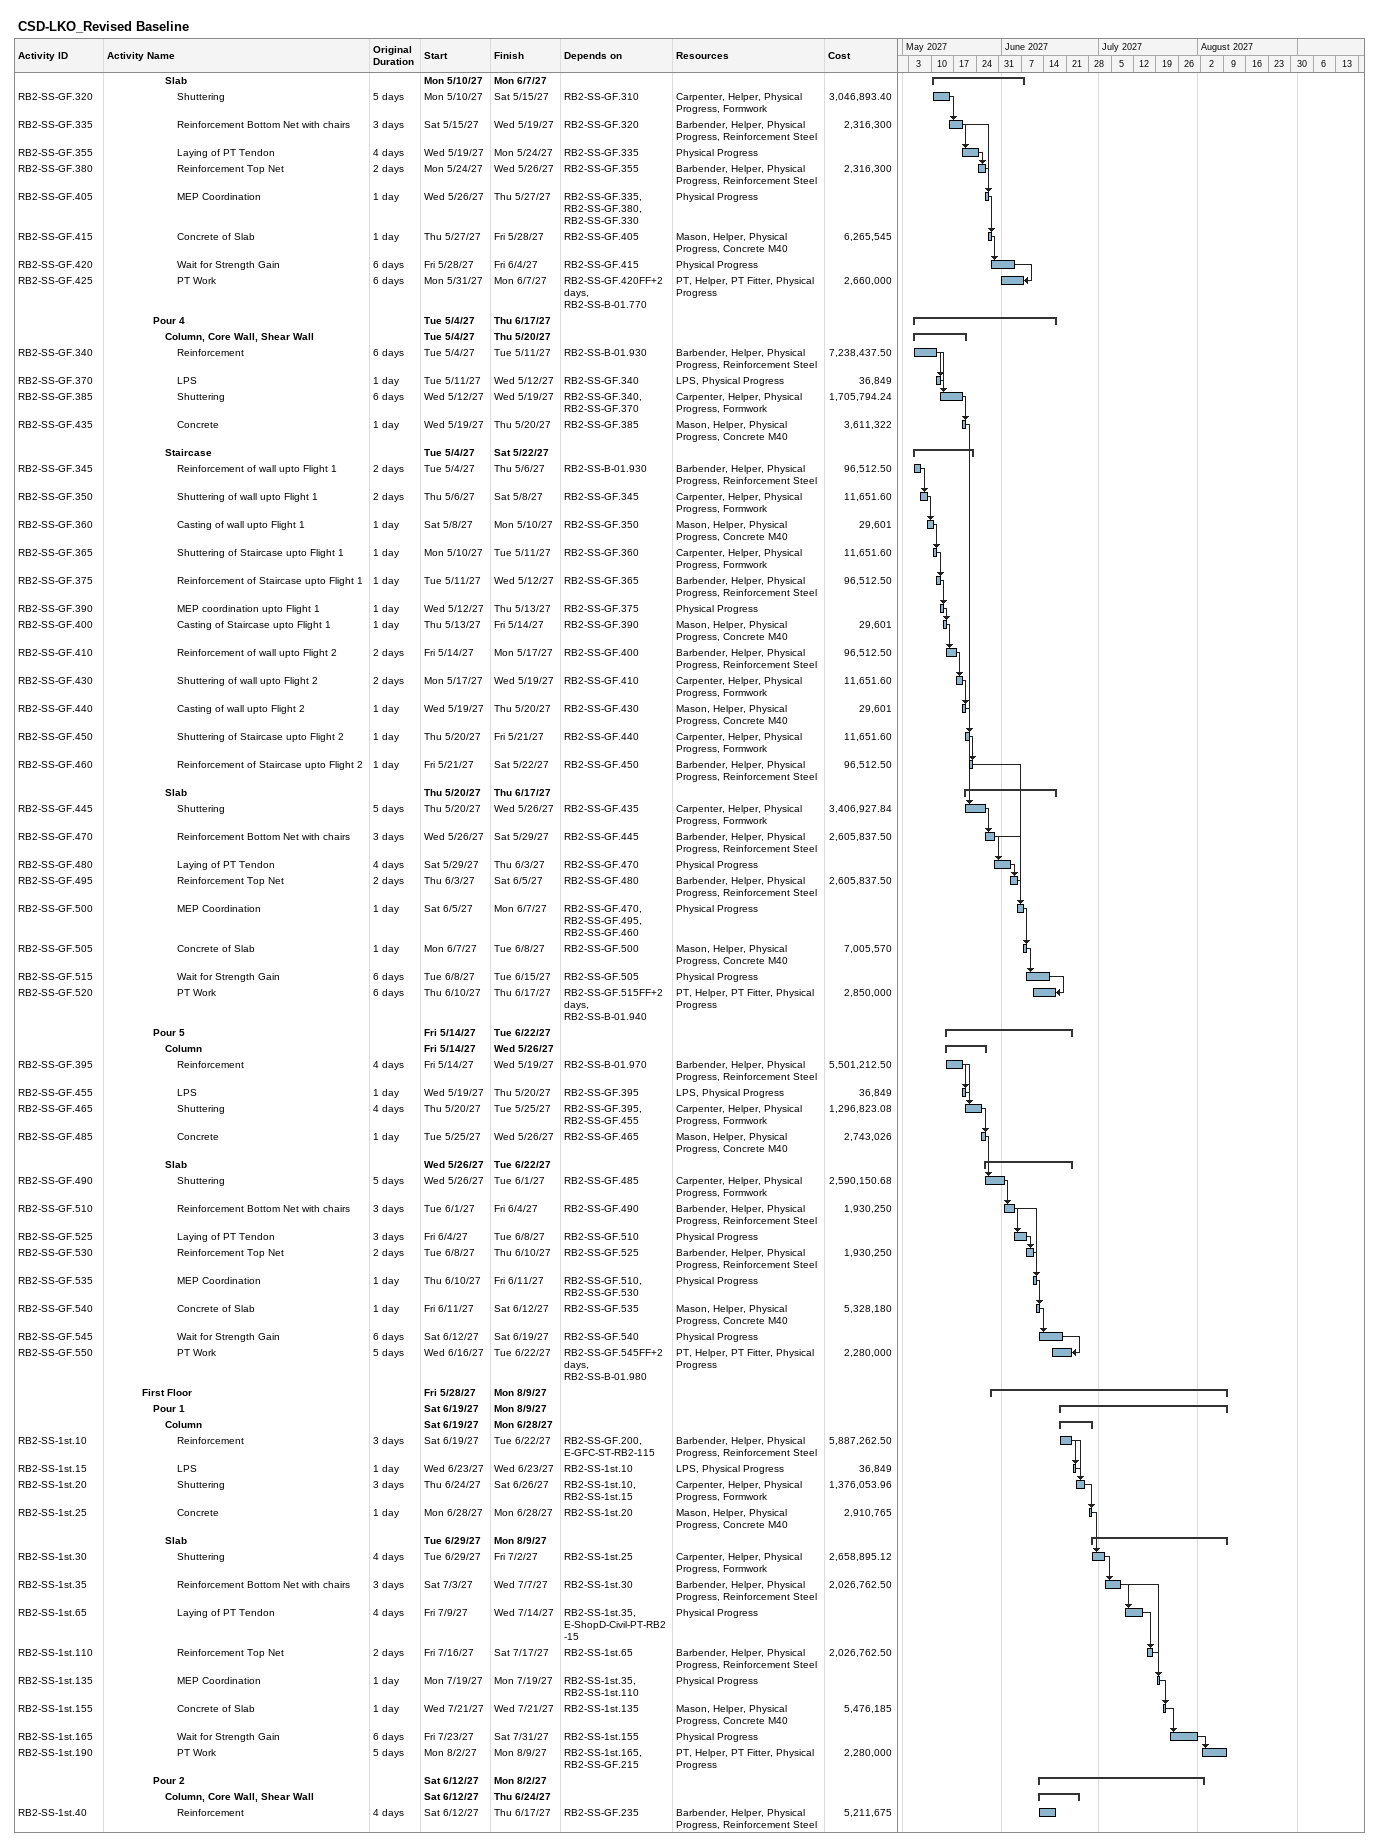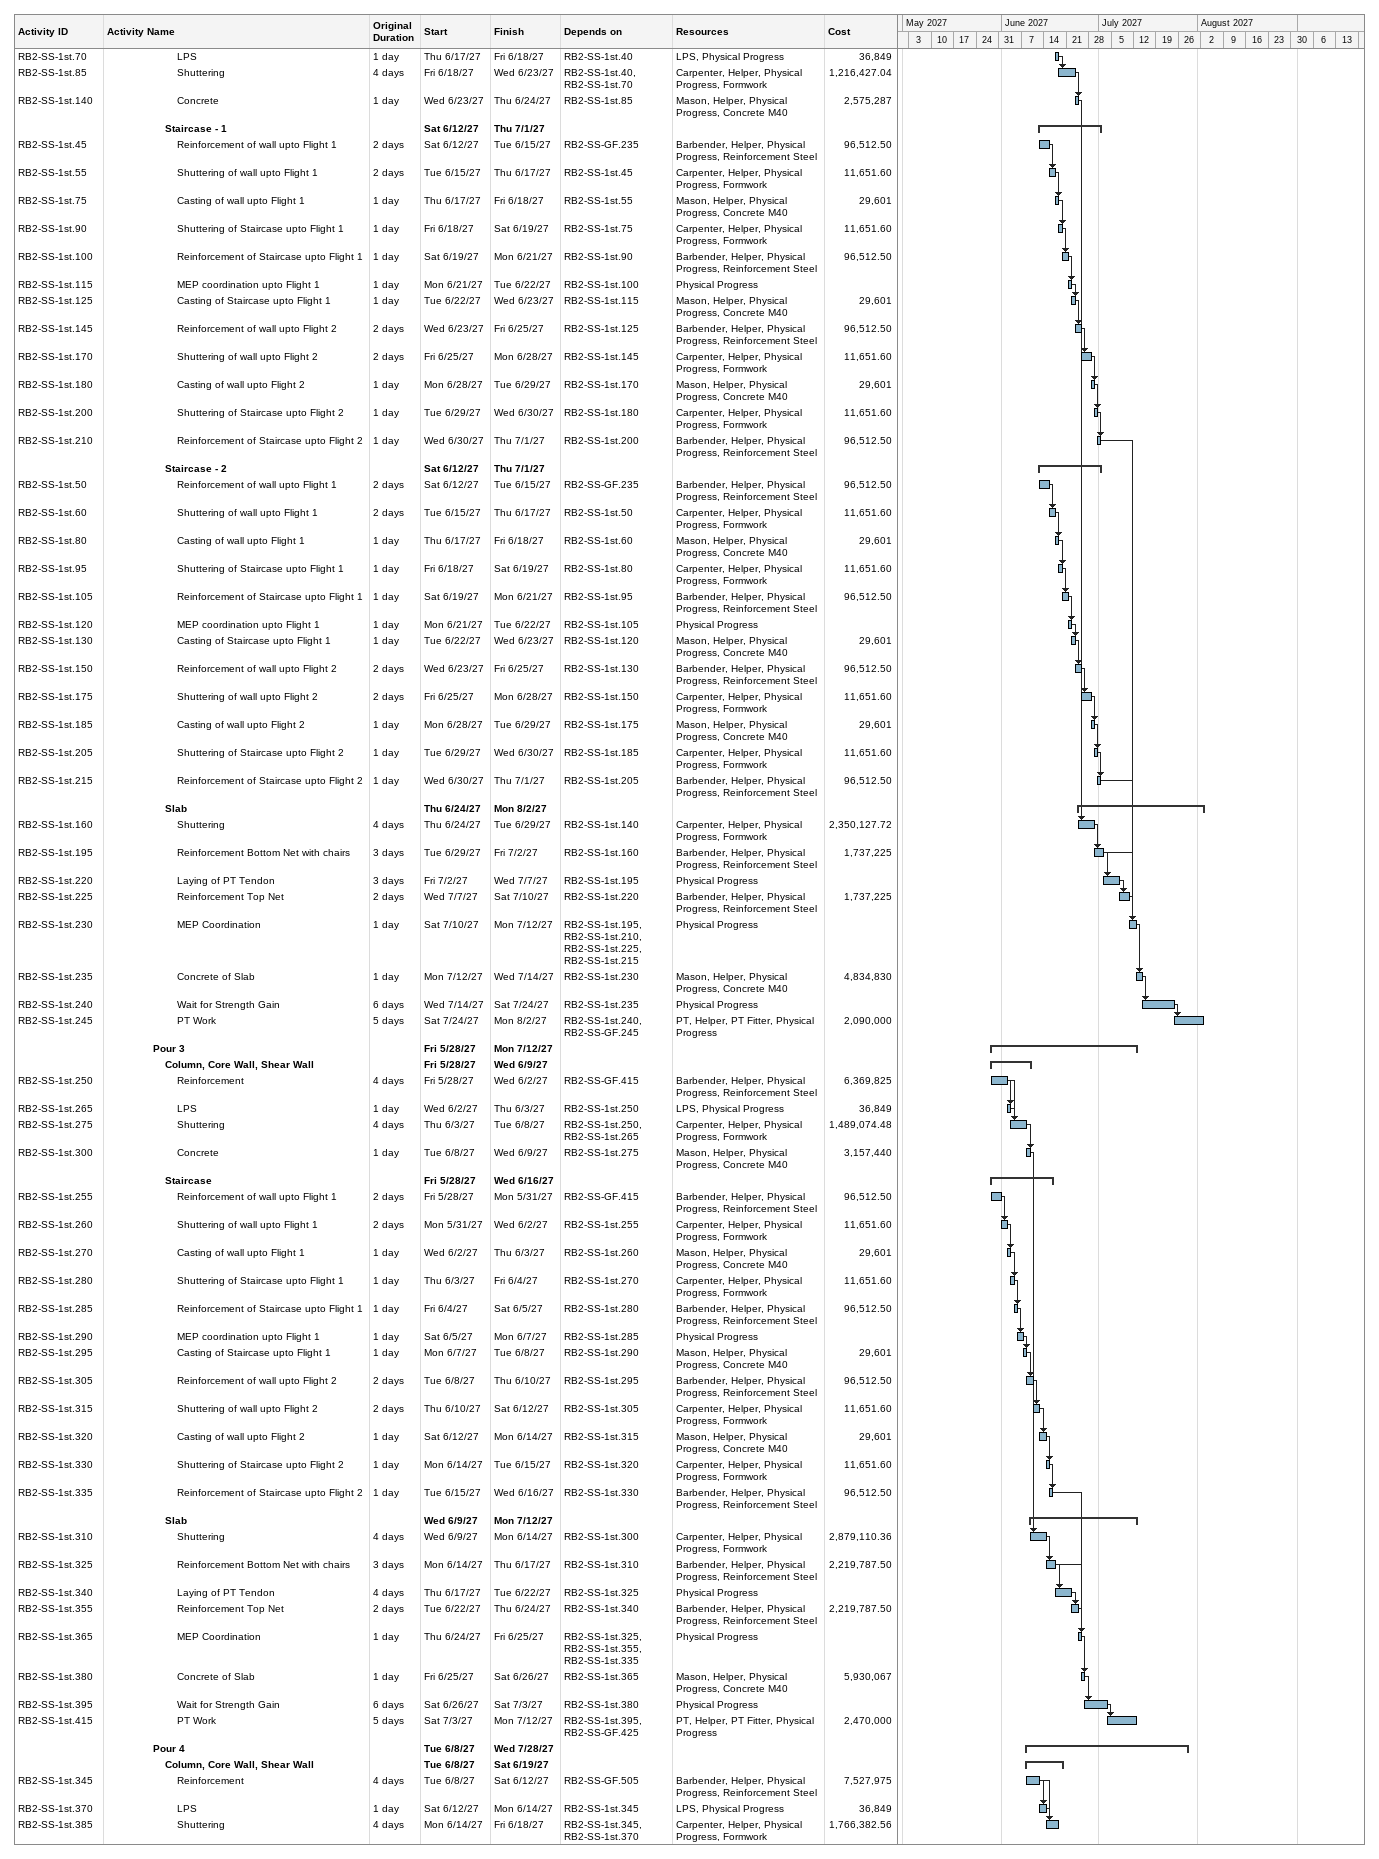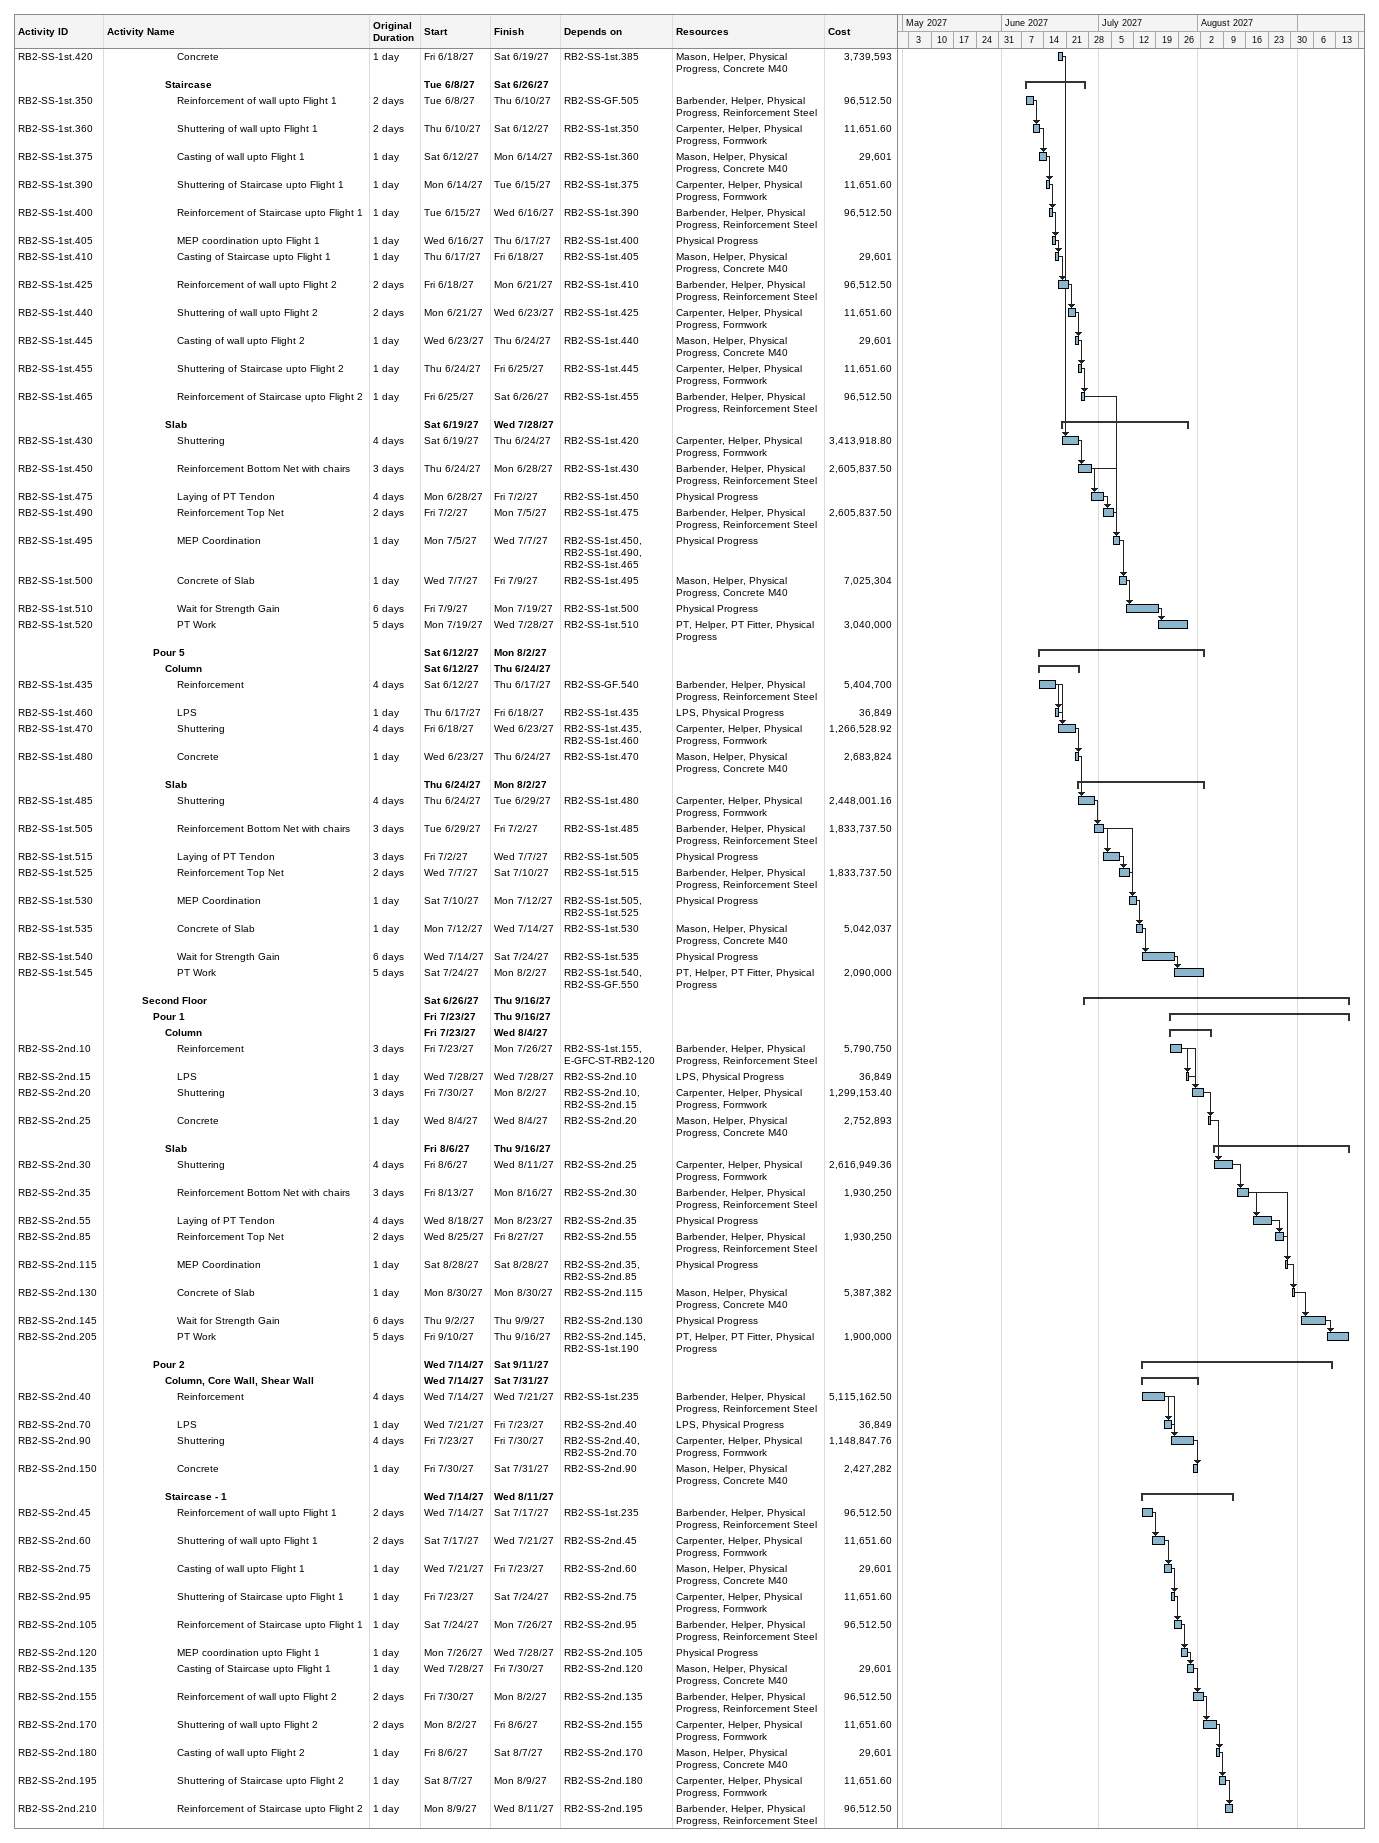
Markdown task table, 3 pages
CSD-LKO_Revised Baseline

| ID | Level | Task | Original duration | Start | Finish | Predecessors | Resources | Cost |
|---|---|---|---|---|---|---|---|---|
|  | 6 | **Slab** |  | 2027-05-10 | 2027-06-07 |  |  |  |
| RB2-SS-GF.320 | 7 | Shuttering | 5d | 2027-05-10 | 2027-05-15 | RB2-SS-GF.310 | Carpenter, Helper, Physical Progress, Formwork | 3046893.40 |
| RB2-SS-GF.335 | 7 | Reinforcement Bottom Net with chairs | 3d | 2027-05-15 | 2027-05-19 | RB2-SS-GF.320 | Barbender, Helper, Physical Progress, Reinforcement Steel | 2316300 |
| RB2-SS-GF.355 | 7 | Laying of PT Tendon | 4d | 2027-05-19 | 2027-05-24 | RB2-SS-GF.335 | Physical Progress |  |
| RB2-SS-GF.380 | 7 | Reinforcement Top Net | 2d | 2027-05-24 | 2027-05-26 | RB2-SS-GF.355 | Barbender, Helper, Physical Progress, Reinforcement Steel | 2316300 |
| RB2-SS-GF.405 | 7 | MEP Coordination | 1d | 2027-05-26 | 2027-05-27 | RB2-SS-GF.335, RB2-SS-GF.380, RB2-SS-GF.330 | Physical Progress |  |
| RB2-SS-GF.415 | 7 | Concrete of Slab | 1d | 2027-05-27 | 2027-05-28 | RB2-SS-GF.405 | Mason, Helper, Physical Progress, Concrete M40 | 6265545 |
| RB2-SS-GF.420 | 7 | Wait for Strength Gain | 6d | 2027-05-28 | 2027-06-04 | RB2-SS-GF.415 | Physical Progress |  |
| RB2-SS-GF.425 | 7 | PT Work | 6d | 2027-05-31 | 2027-06-07 | RB2-SS-GF.420FF+2d, RB2-SS-B-01.770 | PT, Helper, PT Fitter, Physical Progress | 2660000 |
|  | 5 | **Pour 4** |  | 2027-05-04 | 2027-06-17 |  |  |  |
|  | 6 | **Column, Core Wall, Shear Wall** |  | 2027-05-04 | 2027-05-20 |  |  |  |
| RB2-SS-GF.340 | 7 | Reinforcement | 6d | 2027-05-04 | 2027-05-11 | RB2-SS-B-01.930 | Barbender, Helper, Physical Progress, Reinforcement Steel | 7238437.50 |
| RB2-SS-GF.370 | 7 | LPS | 1d | 2027-05-11 | 2027-05-12 | RB2-SS-GF.340 | LPS, Physical Progress | 36849 |
| RB2-SS-GF.385 | 7 | Shuttering | 6d | 2027-05-12 | 2027-05-19 | RB2-SS-GF.340, RB2-SS-GF.370 | Carpenter, Helper, Physical Progress, Formwork | 1705794.24 |
| RB2-SS-GF.435 | 7 | Concrete | 1d | 2027-05-19 | 2027-05-20 | RB2-SS-GF.385 | Mason, Helper, Physical Progress, Concrete M40 | 3611322 |
|  | 6 | **Staircase** |  | 2027-05-04 | 2027-05-22 |  |  |  |
| RB2-SS-GF.345 | 7 | Reinforcement of wall upto Flight 1 | 2d | 2027-05-04 | 2027-05-06 | RB2-SS-B-01.930 | Barbender, Helper, Physical Progress, Reinforcement Steel | 96512.50 |
| RB2-SS-GF.350 | 7 | Shuttering of wall upto Flight 1 | 2d | 2027-05-06 | 2027-05-08 | RB2-SS-GF.345 | Carpenter, Helper, Physical Progress, Formwork | 11651.60 |
| RB2-SS-GF.360 | 7 | Casting of wall upto Flight 1 | 1d | 2027-05-08 | 2027-05-10 | RB2-SS-GF.350 | Mason, Helper, Physical Progress, Concrete M40 | 29601 |
| RB2-SS-GF.365 | 7 | Shuttering of Staircase upto Flight 1 | 1d | 2027-05-10 | 2027-05-11 | RB2-SS-GF.360 | Carpenter, Helper, Physical Progress, Formwork | 11651.60 |
| RB2-SS-GF.375 | 7 | Reinforcement of Staircase upto Flight 1 | 1d | 2027-05-11 | 2027-05-12 | RB2-SS-GF.365 | Barbender, Helper, Physical Progress, Reinforcement Steel | 96512.50 |
| RB2-SS-GF.390 | 7 | MEP coordination upto Flight 1 | 1d | 2027-05-12 | 2027-05-13 | RB2-SS-GF.375 | Physical Progress |  |
| RB2-SS-GF.400 | 7 | Casting of Staircase upto Flight 1 | 1d | 2027-05-13 | 2027-05-14 | RB2-SS-GF.390 | Mason, Helper, Physical Progress, Concrete M40 | 29601 |
| RB2-SS-GF.410 | 7 | Reinforcement of wall upto Flight 2 | 2d | 2027-05-14 | 2027-05-17 | RB2-SS-GF.400 | Barbender, Helper, Physical Progress, Reinforcement Steel | 96512.50 |
| RB2-SS-GF.430 | 7 | Shuttering of wall upto Flight 2 | 2d | 2027-05-17 | 2027-05-19 | RB2-SS-GF.410 | Carpenter, Helper, Physical Progress, Formwork | 11651.60 |
| RB2-SS-GF.440 | 7 | Casting of wall upto Flight 2 | 1d | 2027-05-19 | 2027-05-20 | RB2-SS-GF.430 | Mason, Helper, Physical Progress, Concrete M40 | 29601 |
| RB2-SS-GF.450 | 7 | Shuttering of Staircase upto Flight 2 | 1d | 2027-05-20 | 2027-05-21 | RB2-SS-GF.440 | Carpenter, Helper, Physical Progress, Formwork | 11651.60 |
| RB2-SS-GF.460 | 7 | Reinforcement of Staircase upto Flight 2 | 1d | 2027-05-21 | 2027-05-22 | RB2-SS-GF.450 | Barbender, Helper, Physical Progress, Reinforcement Steel | 96512.50 |
|  | 6 | **Slab** |  | 2027-05-20 | 2027-06-17 |  |  |  |
| RB2-SS-GF.445 | 7 | Shuttering | 5d | 2027-05-20 | 2027-05-26 | RB2-SS-GF.435 | Carpenter, Helper, Physical Progress, Formwork | 3406927.84 |
| RB2-SS-GF.470 | 7 | Reinforcement Bottom Net with chairs | 3d | 2027-05-26 | 2027-05-29 | RB2-SS-GF.445 | Barbender, Helper, Physical Progress, Reinforcement Steel | 2605837.50 |
| RB2-SS-GF.480 | 7 | Laying of PT Tendon | 4d | 2027-05-29 | 2027-06-03 | RB2-SS-GF.470 | Physical Progress |  |
| RB2-SS-GF.495 | 7 | Reinforcement Top Net | 2d | 2027-06-03 | 2027-06-05 | RB2-SS-GF.480 | Barbender, Helper, Physical Progress, Reinforcement Steel | 2605837.50 |
| RB2-SS-GF.500 | 7 | MEP Coordination | 1d | 2027-06-05 | 2027-06-07 | RB2-SS-GF.470, RB2-SS-GF.495, RB2-SS-GF.460 | Physical Progress |  |
| RB2-SS-GF.505 | 7 | Concrete of Slab | 1d | 2027-06-07 | 2027-06-08 | RB2-SS-GF.500 | Mason, Helper, Physical Progress, Concrete M40 | 7005570 |
| RB2-SS-GF.515 | 7 | Wait for Strength Gain | 6d | 2027-06-08 | 2027-06-15 | RB2-SS-GF.505 | Physical Progress |  |
| RB2-SS-GF.520 | 7 | PT Work | 6d | 2027-06-10 | 2027-06-17 | RB2-SS-GF.515FF+2d, RB2-SS-B-01.940 | PT, Helper, PT Fitter, Physical Progress | 2850000 |
|  | 5 | **Pour 5** |  | 2027-05-14 | 2027-06-22 |  |  |  |
|  | 6 | **Column** |  | 2027-05-14 | 2027-05-26 |  |  |  |
| RB2-SS-GF.395 | 7 | Reinforcement | 4d | 2027-05-14 | 2027-05-19 | RB2-SS-B-01.970 | Barbender, Helper, Physical Progress, Reinforcement Steel | 5501212.50 |
| RB2-SS-GF.455 | 7 | LPS | 1d | 2027-05-19 | 2027-05-20 | RB2-SS-GF.395 | LPS, Physical Progress | 36849 |
| RB2-SS-GF.465 | 7 | Shuttering | 4d | 2027-05-20 | 2027-05-25 | RB2-SS-GF.395, RB2-SS-GF.455 | Carpenter, Helper, Physical Progress, Formwork | 1296823.08 |
| RB2-SS-GF.485 | 7 | Concrete | 1d | 2027-05-25 | 2027-05-26 | RB2-SS-GF.465 | Mason, Helper, Physical Progress, Concrete M40 | 2743026 |
|  | 6 | **Slab** |  | 2027-05-26 | 2027-06-22 |  |  |  |
| RB2-SS-GF.490 | 7 | Shuttering | 5d | 2027-05-26 | 2027-06-01 | RB2-SS-GF.485 | Carpenter, Helper, Physical Progress, Formwork | 2590150.68 |
| RB2-SS-GF.510 | 7 | Reinforcement Bottom Net with chairs | 3d | 2027-06-01 | 2027-06-04 | RB2-SS-GF.490 | Barbender, Helper, Physical Progress, Reinforcement Steel | 1930250 |
| RB2-SS-GF.525 | 7 | Laying of PT Tendon | 3d | 2027-06-04 | 2027-06-08 | RB2-SS-GF.510 | Physical Progress |  |
| RB2-SS-GF.530 | 7 | Reinforcement Top Net | 2d | 2027-06-08 | 2027-06-10 | RB2-SS-GF.525 | Barbender, Helper, Physical Progress, Reinforcement Steel | 1930250 |
| RB2-SS-GF.535 | 7 | MEP Coordination | 1d | 2027-06-10 | 2027-06-11 | RB2-SS-GF.510, RB2-SS-GF.530 | Physical Progress |  |
| RB2-SS-GF.540 | 7 | Concrete of Slab | 1d | 2027-06-11 | 2027-06-12 | RB2-SS-GF.535 | Mason, Helper, Physical Progress, Concrete M40 | 5328180 |
| RB2-SS-GF.545 | 7 | Wait for Strength Gain | 6d | 2027-06-12 | 2027-06-19 | RB2-SS-GF.540 | Physical Progress |  |
| RB2-SS-GF.550 | 7 | PT Work | 5d | 2027-06-16 | 2027-06-22 | RB2-SS-GF.545FF+2d, RB2-SS-B-01.980 | PT, Helper, PT Fitter, Physical Progress | 2280000 |
|  | 4 | **First Floor** |  | 2027-05-28 | 2027-08-09 |  |  |  |
|  | 5 | **Pour 1** |  | 2027-06-19 | 2027-08-09 |  |  |  |
|  | 6 | **Column** |  | 2027-06-19 | 2027-06-28 |  |  |  |
| RB2-SS-1st.10 | 7 | Reinforcement | 3d | 2027-06-19 | 2027-06-22 | RB2-SS-GF.200, E-GFC-ST-RB2-115 | Barbender, Helper, Physical Progress, Reinforcement Steel | 5887262.50 |
| RB2-SS-1st.15 | 7 | LPS | 1d | 2027-06-23 | 2027-06-23 | RB2-SS-1st.10 | LPS, Physical Progress | 36849 |
| RB2-SS-1st.20 | 7 | Shuttering | 3d | 2027-06-24 | 2027-06-26 | RB2-SS-1st.10, RB2-SS-1st.15 | Carpenter, Helper, Physical Progress, Formwork | 1376053.96 |
| RB2-SS-1st.25 | 7 | Concrete | 1d | 2027-06-28 | 2027-06-28 | RB2-SS-1st.20 | Mason, Helper, Physical Progress, Concrete M40 | 2910765 |
|  | 6 | **Slab** |  | 2027-06-29 | 2027-08-09 |  |  |  |
| RB2-SS-1st.30 | 7 | Shuttering | 4d | 2027-06-29 | 2027-07-02 | RB2-SS-1st.25 | Carpenter, Helper, Physical Progress, Formwork | 2658895.12 |
| RB2-SS-1st.35 | 7 | Reinforcement Bottom Net with chairs | 3d | 2027-07-03 | 2027-07-07 | RB2-SS-1st.30 | Barbender, Helper, Physical Progress, Reinforcement Steel | 2026762.50 |
| RB2-SS-1st.65 | 7 | Laying of PT Tendon | 4d | 2027-07-09 | 2027-07-14 | RB2-SS-1st.35, E-ShopD-Civil-PT-RB2-15 | Physical Progress |  |
| RB2-SS-1st.110 | 7 | Reinforcement Top Net | 2d | 2027-07-16 | 2027-07-17 | RB2-SS-1st.65 | Barbender, Helper, Physical Progress, Reinforcement Steel | 2026762.50 |
| RB2-SS-1st.135 | 7 | MEP Coordination | 1d | 2027-07-19 | 2027-07-19 | RB2-SS-1st.35, RB2-SS-1st.110 | Physical Progress |  |
| RB2-SS-1st.155 | 7 | Concrete of Slab | 1d | 2027-07-21 | 2027-07-21 | RB2-SS-1st.135 | Mason, Helper, Physical Progress, Concrete M40 | 5476185 |
| RB2-SS-1st.165 | 7 | Wait for Strength Gain | 6d | 2027-07-23 | 2027-07-31 | RB2-SS-1st.155 | Physical Progress |  |
| RB2-SS-1st.190 | 7 | PT Work | 5d | 2027-08-02 | 2027-08-09 | RB2-SS-1st.165, RB2-SS-GF.215 | PT, Helper, PT Fitter, Physical Progress | 2280000 |
|  | 5 | **Pour 2** |  | 2027-06-12 | 2027-08-02 |  |  |  |
|  | 6 | **Column, Core Wall, Shear Wall** |  | 2027-06-12 | 2027-06-24 |  |  |  |
| RB2-SS-1st.40 | 7 | Reinforcement | 4d | 2027-06-12 | 2027-06-17 | RB2-SS-GF.235 | Barbender, Helper, Physical Progress, Reinforcement Steel | 5211675 |
| RB2-SS-1st.70 | 7 | LPS | 1d | 2027-06-17 | 2027-06-18 | RB2-SS-1st.40 | LPS, Physical Progress | 36849 |
| RB2-SS-1st.85 | 7 | Shuttering | 4d | 2027-06-18 | 2027-06-23 | RB2-SS-1st.40, RB2-SS-1st.70 | Carpenter, Helper, Physical Progress, Formwork | 1216427.04 |
| RB2-SS-1st.140 | 7 | Concrete | 1d | 2027-06-23 | 2027-06-24 | RB2-SS-1st.85 | Mason, Helper, Physical Progress, Concrete M40 | 2575287 |
|  | 6 | **Staircase - 1** |  | 2027-06-12 | 2027-07-01 |  |  |  |
| RB2-SS-1st.45 | 7 | Reinforcement of wall upto Flight 1 | 2d | 2027-06-12 | 2027-06-15 | RB2-SS-GF.235 | Barbender, Helper, Physical Progress, Reinforcement Steel | 96512.50 |
| RB2-SS-1st.55 | 7 | Shuttering of wall upto Flight 1 | 2d | 2027-06-15 | 2027-06-17 | RB2-SS-1st.45 | Carpenter, Helper, Physical Progress, Formwork | 11651.60 |
| RB2-SS-1st.75 | 7 | Casting of wall upto Flight 1 | 1d | 2027-06-17 | 2027-06-18 | RB2-SS-1st.55 | Mason, Helper, Physical Progress, Concrete M40 | 29601 |
| RB2-SS-1st.90 | 7 | Shuttering of Staircase upto Flight 1 | 1d | 2027-06-18 | 2027-06-19 | RB2-SS-1st.75 | Carpenter, Helper, Physical Progress, Formwork | 11651.60 |
| RB2-SS-1st.100 | 7 | Reinforcement of Staircase upto Flight 1 | 1d | 2027-06-19 | 2027-06-21 | RB2-SS-1st.90 | Barbender, Helper, Physical Progress, Reinforcement Steel | 96512.50 |
| RB2-SS-1st.115 | 7 | MEP coordination upto Flight 1 | 1d | 2027-06-21 | 2027-06-22 | RB2-SS-1st.100 | Physical Progress |  |
| RB2-SS-1st.125 | 7 | Casting of Staircase upto Flight 1 | 1d | 2027-06-22 | 2027-06-23 | RB2-SS-1st.115 | Mason, Helper, Physical Progress, Concrete M40 | 29601 |
| RB2-SS-1st.145 | 7 | Reinforcement of wall upto Flight 2 | 2d | 2027-06-23 | 2027-06-25 | RB2-SS-1st.125 | Barbender, Helper, Physical Progress, Reinforcement Steel | 96512.50 |
| RB2-SS-1st.170 | 7 | Shuttering of wall upto Flight 2 | 2d | 2027-06-25 | 2027-06-28 | RB2-SS-1st.145 | Carpenter, Helper, Physical Progress, Formwork | 11651.60 |
| RB2-SS-1st.180 | 7 | Casting of wall upto Flight 2 | 1d | 2027-06-28 | 2027-06-29 | RB2-SS-1st.170 | Mason, Helper, Physical Progress, Concrete M40 | 29601 |
| RB2-SS-1st.200 | 7 | Shuttering of Staircase upto Flight 2 | 1d | 2027-06-29 | 2027-06-30 | RB2-SS-1st.180 | Carpenter, Helper, Physical Progress, Formwork | 11651.60 |
| RB2-SS-1st.210 | 7 | Reinforcement of Staircase upto Flight 2 | 1d | 2027-06-30 | 2027-07-01 | RB2-SS-1st.200 | Barbender, Helper, Physical Progress, Reinforcement Steel | 96512.50 |
|  | 6 | **Staircase - 2** |  | 2027-06-12 | 2027-07-01 |  |  |  |
| RB2-SS-1st.50 | 7 | Reinforcement of wall upto Flight 1 | 2d | 2027-06-12 | 2027-06-15 | RB2-SS-GF.235 | Barbender, Helper, Physical Progress, Reinforcement Steel | 96512.50 |
| RB2-SS-1st.60 | 7 | Shuttering of wall upto Flight 1 | 2d | 2027-06-15 | 2027-06-17 | RB2-SS-1st.50 | Carpenter, Helper, Physical Progress, Formwork | 11651.60 |
| RB2-SS-1st.80 | 7 | Casting of wall upto Flight 1 | 1d | 2027-06-17 | 2027-06-18 | RB2-SS-1st.60 | Mason, Helper, Physical Progress, Concrete M40 | 29601 |
| RB2-SS-1st.95 | 7 | Shuttering of Staircase upto Flight 1 | 1d | 2027-06-18 | 2027-06-19 | RB2-SS-1st.80 | Carpenter, Helper, Physical Progress, Formwork | 11651.60 |
| RB2-SS-1st.105 | 7 | Reinforcement of Staircase upto Flight 1 | 1d | 2027-06-19 | 2027-06-21 | RB2-SS-1st.95 | Barbender, Helper, Physical Progress, Reinforcement Steel | 96512.50 |
| RB2-SS-1st.120 | 7 | MEP coordination upto Flight 1 | 1d | 2027-06-21 | 2027-06-22 | RB2-SS-1st.105 | Physical Progress |  |
| RB2-SS-1st.130 | 7 | Casting of Staircase upto Flight 1 | 1d | 2027-06-22 | 2027-06-23 | RB2-SS-1st.120 | Mason, Helper, Physical Progress, Concrete M40 | 29601 |
| RB2-SS-1st.150 | 7 | Reinforcement of wall upto Flight 2 | 2d | 2027-06-23 | 2027-06-25 | RB2-SS-1st.130 | Barbender, Helper, Physical Progress, Reinforcement Steel | 96512.50 |
| RB2-SS-1st.175 | 7 | Shuttering of wall upto Flight 2 | 2d | 2027-06-25 | 2027-06-28 | RB2-SS-1st.150 | Carpenter, Helper, Physical Progress, Formwork | 11651.60 |
| RB2-SS-1st.185 | 7 | Casting of wall upto Flight 2 | 1d | 2027-06-28 | 2027-06-29 | RB2-SS-1st.175 | Mason, Helper, Physical Progress, Concrete M40 | 29601 |
| RB2-SS-1st.205 | 7 | Shuttering of Staircase upto Flight 2 | 1d | 2027-06-29 | 2027-06-30 | RB2-SS-1st.185 | Carpenter, Helper, Physical Progress, Formwork | 11651.60 |
| RB2-SS-1st.215 | 7 | Reinforcement of Staircase upto Flight 2 | 1d | 2027-06-30 | 2027-07-01 | RB2-SS-1st.205 | Barbender, Helper, Physical Progress, Reinforcement Steel | 96512.50 |
|  | 6 | **Slab** |  | 2027-06-24 | 2027-08-02 |  |  |  |
| RB2-SS-1st.160 | 7 | Shuttering | 4d | 2027-06-24 | 2027-06-29 | RB2-SS-1st.140 | Carpenter, Helper, Physical Progress, Formwork | 2350127.72 |
| RB2-SS-1st.195 | 7 | Reinforcement Bottom Net with chairs | 3d | 2027-06-29 | 2027-07-02 | RB2-SS-1st.160 | Barbender, Helper, Physical Progress, Reinforcement Steel | 1737225 |
| RB2-SS-1st.220 | 7 | Laying of PT Tendon | 3d | 2027-07-02 | 2027-07-07 | RB2-SS-1st.195 | Physical Progress |  |
| RB2-SS-1st.225 | 7 | Reinforcement Top Net | 2d | 2027-07-07 | 2027-07-10 | RB2-SS-1st.220 | Barbender, Helper, Physical Progress, Reinforcement Steel | 1737225 |
| RB2-SS-1st.230 | 7 | MEP Coordination | 1d | 2027-07-10 | 2027-07-12 | RB2-SS-1st.195, RB2-SS-1st.210, RB2-SS-1st.225, RB2-SS-1st.215 | Physical Progress |  |
| RB2-SS-1st.235 | 7 | Concrete of Slab | 1d | 2027-07-12 | 2027-07-14 | RB2-SS-1st.230 | Mason, Helper, Physical Progress, Concrete M40 | 4834830 |
| RB2-SS-1st.240 | 7 | Wait for Strength Gain | 6d | 2027-07-14 | 2027-07-24 | RB2-SS-1st.235 | Physical Progress |  |
| RB2-SS-1st.245 | 7 | PT Work | 5d | 2027-07-24 | 2027-08-02 | RB2-SS-1st.240, RB2-SS-GF.245 | PT, Helper, PT Fitter, Physical Progress | 2090000 |
|  | 5 | **Pour 3** |  | 2027-05-28 | 2027-07-12 |  |  |  |
|  | 6 | **Column, Core Wall, Shear Wall** |  | 2027-05-28 | 2027-06-09 |  |  |  |
| RB2-SS-1st.250 | 7 | Reinforcement | 4d | 2027-05-28 | 2027-06-02 | RB2-SS-GF.415 | Barbender, Helper, Physical Progress, Reinforcement Steel | 6369825 |
| RB2-SS-1st.265 | 7 | LPS | 1d | 2027-06-02 | 2027-06-03 | RB2-SS-1st.250 | LPS, Physical Progress | 36849 |
| RB2-SS-1st.275 | 7 | Shuttering | 4d | 2027-06-03 | 2027-06-08 | RB2-SS-1st.250, RB2-SS-1st.265 | Carpenter, Helper, Physical Progress, Formwork | 1489074.48 |
| RB2-SS-1st.300 | 7 | Concrete | 1d | 2027-06-08 | 2027-06-09 | RB2-SS-1st.275 | Mason, Helper, Physical Progress, Concrete M40 | 3157440 |
|  | 6 | **Staircase** |  | 2027-05-28 | 2027-06-16 |  |  |  |
| RB2-SS-1st.255 | 7 | Reinforcement of wall upto Flight 1 | 2d | 2027-05-28 | 2027-05-31 | RB2-SS-GF.415 | Barbender, Helper, Physical Progress, Reinforcement Steel | 96512.50 |
| RB2-SS-1st.260 | 7 | Shuttering of wall upto Flight 1 | 2d | 2027-05-31 | 2027-06-02 | RB2-SS-1st.255 | Carpenter, Helper, Physical Progress, Formwork | 11651.60 |
| RB2-SS-1st.270 | 7 | Casting of wall upto Flight 1 | 1d | 2027-06-02 | 2027-06-03 | RB2-SS-1st.260 | Mason, Helper, Physical Progress, Concrete M40 | 29601 |
| RB2-SS-1st.280 | 7 | Shuttering of Staircase upto Flight 1 | 1d | 2027-06-03 | 2027-06-04 | RB2-SS-1st.270 | Carpenter, Helper, Physical Progress, Formwork | 11651.60 |
| RB2-SS-1st.285 | 7 | Reinforcement of Staircase upto Flight 1 | 1d | 2027-06-04 | 2027-06-05 | RB2-SS-1st.280 | Barbender, Helper, Physical Progress, Reinforcement Steel | 96512.50 |
| RB2-SS-1st.290 | 7 | MEP coordination upto Flight 1 | 1d | 2027-06-05 | 2027-06-07 | RB2-SS-1st.285 | Physical Progress |  |
| RB2-SS-1st.295 | 7 | Casting of Staircase upto Flight 1 | 1d | 2027-06-07 | 2027-06-08 | RB2-SS-1st.290 | Mason, Helper, Physical Progress, Concrete M40 | 29601 |
| RB2-SS-1st.305 | 7 | Reinforcement of wall upto Flight 2 | 2d | 2027-06-08 | 2027-06-10 | RB2-SS-1st.295 | Barbender, Helper, Physical Progress, Reinforcement Steel | 96512.50 |
| RB2-SS-1st.315 | 7 | Shuttering of wall upto Flight 2 | 2d | 2027-06-10 | 2027-06-12 | RB2-SS-1st.305 | Carpenter, Helper, Physical Progress, Formwork | 11651.60 |
| RB2-SS-1st.320 | 7 | Casting of wall upto Flight 2 | 1d | 2027-06-12 | 2027-06-14 | RB2-SS-1st.315 | Mason, Helper, Physical Progress, Concrete M40 | 29601 |
| RB2-SS-1st.330 | 7 | Shuttering of Staircase upto Flight 2 | 1d | 2027-06-14 | 2027-06-15 | RB2-SS-1st.320 | Carpenter, Helper, Physical Progress, Formwork | 11651.60 |
| RB2-SS-1st.335 | 7 | Reinforcement of Staircase upto Flight 2 | 1d | 2027-06-15 | 2027-06-16 | RB2-SS-1st.330 | Barbender, Helper, Physical Progress, Reinforcement Steel | 96512.50 |
|  | 6 | **Slab** |  | 2027-06-09 | 2027-07-12 |  |  |  |
| RB2-SS-1st.310 | 7 | Shuttering | 4d | 2027-06-09 | 2027-06-14 | RB2-SS-1st.300 | Carpenter, Helper, Physical Progress, Formwork | 2879110.36 |
| RB2-SS-1st.325 | 7 | Reinforcement Bottom Net with chairs | 3d | 2027-06-14 | 2027-06-17 | RB2-SS-1st.310 | Barbender, Helper, Physical Progress, Reinforcement Steel | 2219787.50 |
| RB2-SS-1st.340 | 7 | Laying of PT Tendon | 4d | 2027-06-17 | 2027-06-22 | RB2-SS-1st.325 | Physical Progress |  |
| RB2-SS-1st.355 | 7 | Reinforcement Top Net | 2d | 2027-06-22 | 2027-06-24 | RB2-SS-1st.340 | Barbender, Helper, Physical Progress, Reinforcement Steel | 2219787.50 |
| RB2-SS-1st.365 | 7 | MEP Coordination | 1d | 2027-06-24 | 2027-06-25 | RB2-SS-1st.325, RB2-SS-1st.355, RB2-SS-1st.335 | Physical Progress |  |
| RB2-SS-1st.380 | 7 | Concrete of Slab | 1d | 2027-06-25 | 2027-06-26 | RB2-SS-1st.365 | Mason, Helper, Physical Progress, Concrete M40 | 5930067 |
| RB2-SS-1st.395 | 7 | Wait for Strength Gain | 6d | 2027-06-26 | 2027-07-03 | RB2-SS-1st.380 | Physical Progress |  |
| RB2-SS-1st.415 | 7 | PT Work | 5d | 2027-07-03 | 2027-07-12 | RB2-SS-1st.395, RB2-SS-GF.425 | PT, Helper, PT Fitter, Physical Progress | 2470000 |
|  | 5 | **Pour 4** |  | 2027-06-08 | 2027-07-28 |  |  |  |
|  | 6 | **Column, Core Wall, Shear Wall** |  | 2027-06-08 | 2027-06-19 |  |  |  |
| RB2-SS-1st.345 | 7 | Reinforcement | 4d | 2027-06-08 | 2027-06-12 | RB2-SS-GF.505 | Barbender, Helper, Physical Progress, Reinforcement Steel | 7527975 |
| RB2-SS-1st.370 | 7 | LPS | 1d | 2027-06-12 | 2027-06-14 | RB2-SS-1st.345 | LPS, Physical Progress | 36849 |
| RB2-SS-1st.385 | 7 | Shuttering | 4d | 2027-06-14 | 2027-06-18 | RB2-SS-1st.345, RB2-SS-1st.370 | Carpenter, Helper, Physical Progress, Formwork | 1766382.56 |
| RB2-SS-1st.420 | 7 | Concrete | 1d | 2027-06-18 | 2027-06-19 | RB2-SS-1st.385 | Mason, Helper, Physical Progress, Concrete M40 | 3739593 |
|  | 6 | **Staircase** |  | 2027-06-08 | 2027-06-26 |  |  |  |
| RB2-SS-1st.350 | 7 | Reinforcement of wall upto Flight 1 | 2d | 2027-06-08 | 2027-06-10 | RB2-SS-GF.505 | Barbender, Helper, Physical Progress, Reinforcement Steel | 96512.50 |
| RB2-SS-1st.360 | 7 | Shuttering of wall upto Flight 1 | 2d | 2027-06-10 | 2027-06-12 | RB2-SS-1st.350 | Carpenter, Helper, Physical Progress, Formwork | 11651.60 |
| RB2-SS-1st.375 | 7 | Casting of wall upto Flight 1 | 1d | 2027-06-12 | 2027-06-14 | RB2-SS-1st.360 | Mason, Helper, Physical Progress, Concrete M40 | 29601 |
| RB2-SS-1st.390 | 7 | Shuttering of Staircase upto Flight 1 | 1d | 2027-06-14 | 2027-06-15 | RB2-SS-1st.375 | Carpenter, Helper, Physical Progress, Formwork | 11651.60 |
| RB2-SS-1st.400 | 7 | Reinforcement of Staircase upto Flight 1 | 1d | 2027-06-15 | 2027-06-16 | RB2-SS-1st.390 | Barbender, Helper, Physical Progress, Reinforcement Steel | 96512.50 |
| RB2-SS-1st.405 | 7 | MEP coordination upto Flight 1 | 1d | 2027-06-16 | 2027-06-17 | RB2-SS-1st.400 | Physical Progress |  |
| RB2-SS-1st.410 | 7 | Casting of Staircase upto Flight 1 | 1d | 2027-06-17 | 2027-06-18 | RB2-SS-1st.405 | Mason, Helper, Physical Progress, Concrete M40 | 29601 |
| RB2-SS-1st.425 | 7 | Reinforcement of wall upto Flight 2 | 2d | 2027-06-18 | 2027-06-21 | RB2-SS-1st.410 | Barbender, Helper, Physical Progress, Reinforcement Steel | 96512.50 |
| RB2-SS-1st.440 | 7 | Shuttering of wall upto Flight 2 | 2d | 2027-06-21 | 2027-06-23 | RB2-SS-1st.425 | Carpenter, Helper, Physical Progress, Formwork | 11651.60 |
| RB2-SS-1st.445 | 7 | Casting of wall upto Flight 2 | 1d | 2027-06-23 | 2027-06-24 | RB2-SS-1st.440 | Mason, Helper, Physical Progress, Concrete M40 | 29601 |
| RB2-SS-1st.455 | 7 | Shuttering of Staircase upto Flight 2 | 1d | 2027-06-24 | 2027-06-25 | RB2-SS-1st.445 | Carpenter, Helper, Physical Progress, Formwork | 11651.60 |
| RB2-SS-1st.465 | 7 | Reinforcement of Staircase upto Flight 2 | 1d | 2027-06-25 | 2027-06-26 | RB2-SS-1st.455 | Barbender, Helper, Physical Progress, Reinforcement Steel | 96512.50 |
|  | 6 | **Slab** |  | 2027-06-19 | 2027-07-28 |  |  |  |
| RB2-SS-1st.430 | 7 | Shuttering | 4d | 2027-06-19 | 2027-06-24 | RB2-SS-1st.420 | Carpenter, Helper, Physical Progress, Formwork | 3413918.80 |
| RB2-SS-1st.450 | 7 | Reinforcement Bottom Net with chairs | 3d | 2027-06-24 | 2027-06-28 | RB2-SS-1st.430 | Barbender, Helper, Physical Progress, Reinforcement Steel | 2605837.50 |
| RB2-SS-1st.475 | 7 | Laying of PT Tendon | 4d | 2027-06-28 | 2027-07-02 | RB2-SS-1st.450 | Physical Progress |  |
| RB2-SS-1st.490 | 7 | Reinforcement Top Net | 2d | 2027-07-02 | 2027-07-05 | RB2-SS-1st.475 | Barbender, Helper, Physical Progress, Reinforcement Steel | 2605837.50 |
| RB2-SS-1st.495 | 7 | MEP Coordination | 1d | 2027-07-05 | 2027-07-07 | RB2-SS-1st.450, RB2-SS-1st.490, RB2-SS-1st.465 | Physical Progress |  |
| RB2-SS-1st.500 | 7 | Concrete of Slab | 1d | 2027-07-07 | 2027-07-09 | RB2-SS-1st.495 | Mason, Helper, Physical Progress, Concrete M40 | 7025304 |
| RB2-SS-1st.510 | 7 | Wait for Strength Gain | 6d | 2027-07-09 | 2027-07-19 | RB2-SS-1st.500 | Physical Progress |  |
| RB2-SS-1st.520 | 7 | PT Work | 5d | 2027-07-19 | 2027-07-28 | RB2-SS-1st.510 | PT, Helper, PT Fitter, Physical Progress | 3040000 |
|  | 5 | **Pour 5** |  | 2027-06-12 | 2027-08-02 |  |  |  |
|  | 6 | **Column** |  | 2027-06-12 | 2027-06-24 |  |  |  |
| RB2-SS-1st.435 | 7 | Reinforcement | 4d | 2027-06-12 | 2027-06-17 | RB2-SS-GF.540 | Barbender, Helper, Physical Progress, Reinforcement Steel | 5404700 |
| RB2-SS-1st.460 | 7 | LPS | 1d | 2027-06-17 | 2027-06-18 | RB2-SS-1st.435 | LPS, Physical Progress | 36849 |
| RB2-SS-1st.470 | 7 | Shuttering | 4d | 2027-06-18 | 2027-06-23 | RB2-SS-1st.435, RB2-SS-1st.460 | Carpenter, Helper, Physical Progress, Formwork | 1266528.92 |
| RB2-SS-1st.480 | 7 | Concrete | 1d | 2027-06-23 | 2027-06-24 | RB2-SS-1st.470 | Mason, Helper, Physical Progress, Concrete M40 | 2683824 |
|  | 6 | **Slab** |  | 2027-06-24 | 2027-08-02 |  |  |  |
| RB2-SS-1st.485 | 7 | Shuttering | 4d | 2027-06-24 | 2027-06-29 | RB2-SS-1st.480 | Carpenter, Helper, Physical Progress, Formwork | 2448001.16 |
| RB2-SS-1st.505 | 7 | Reinforcement Bottom Net with chairs | 3d | 2027-06-29 | 2027-07-02 | RB2-SS-1st.485 | Barbender, Helper, Physical Progress, Reinforcement Steel | 1833737.50 |
| RB2-SS-1st.515 | 7 | Laying of PT Tendon | 3d | 2027-07-02 | 2027-07-07 | RB2-SS-1st.505 | Physical Progress |  |
| RB2-SS-1st.525 | 7 | Reinforcement Top Net | 2d | 2027-07-07 | 2027-07-10 | RB2-SS-1st.515 | Barbender, Helper, Physical Progress, Reinforcement Steel | 1833737.50 |
| RB2-SS-1st.530 | 7 | MEP Coordination | 1d | 2027-07-10 | 2027-07-12 | RB2-SS-1st.505, RB2-SS-1st.525 | Physical Progress |  |
| RB2-SS-1st.535 | 7 | Concrete of Slab | 1d | 2027-07-12 | 2027-07-14 | RB2-SS-1st.530 | Mason, Helper, Physical Progress, Concrete M40 | 5042037 |
| RB2-SS-1st.540 | 7 | Wait for Strength Gain | 6d | 2027-07-14 | 2027-07-24 | RB2-SS-1st.535 | Physical Progress |  |
| RB2-SS-1st.545 | 7 | PT Work | 5d | 2027-07-24 | 2027-08-02 | RB2-SS-1st.540, RB2-SS-GF.550 | PT, Helper, PT Fitter, Physical Progress | 2090000 |
|  | 4 | **Second Floor** |  | 2027-06-26 | 2027-09-16 |  |  |  |
|  | 5 | **Pour 1** |  | 2027-07-23 | 2027-09-16 |  |  |  |
|  | 6 | **Column** |  | 2027-07-23 | 2027-08-04 |  |  |  |
| RB2-SS-2nd.10 | 7 | Reinforcement | 3d | 2027-07-23 | 2027-07-26 | RB2-SS-1st.155, E-GFC-ST-RB2-120 | Barbender, Helper, Physical Progress, Reinforcement Steel | 5790750 |
| RB2-SS-2nd.15 | 7 | LPS | 1d | 2027-07-28 | 2027-07-28 | RB2-SS-2nd.10 | LPS, Physical Progress | 36849 |
| RB2-SS-2nd.20 | 7 | Shuttering | 3d | 2027-07-30 | 2027-08-02 | RB2-SS-2nd.10, RB2-SS-2nd.15 | Carpenter, Helper, Physical Progress, Formwork | 1299153.40 |
| RB2-SS-2nd.25 | 7 | Concrete | 1d | 2027-08-04 | 2027-08-04 | RB2-SS-2nd.20 | Mason, Helper, Physical Progress, Concrete M40 | 2752893 |
|  | 6 | **Slab** |  | 2027-08-06 | 2027-09-16 |  |  |  |
| RB2-SS-2nd.30 | 7 | Shuttering | 4d | 2027-08-06 | 2027-08-11 | RB2-SS-2nd.25 | Carpenter, Helper, Physical Progress, Formwork | 2616949.36 |
| RB2-SS-2nd.35 | 7 | Reinforcement Bottom Net with chairs | 3d | 2027-08-13 | 2027-08-16 | RB2-SS-2nd.30 | Barbender, Helper, Physical Progress, Reinforcement Steel | 1930250 |
| RB2-SS-2nd.55 | 7 | Laying of PT Tendon | 4d | 2027-08-18 | 2027-08-23 | RB2-SS-2nd.35 | Physical Progress |  |
| RB2-SS-2nd.85 | 7 | Reinforcement Top Net | 2d | 2027-08-25 | 2027-08-27 | RB2-SS-2nd.55 | Barbender, Helper, Physical Progress, Reinforcement Steel | 1930250 |
| RB2-SS-2nd.115 | 7 | MEP Coordination | 1d | 2027-08-28 | 2027-08-28 | RB2-SS-2nd.35, RB2-SS-2nd.85 | Physical Progress |  |
| RB2-SS-2nd.130 | 7 | Concrete of Slab | 1d | 2027-08-30 | 2027-08-30 | RB2-SS-2nd.115 | Mason, Helper, Physical Progress, Concrete M40 | 5387382 |
| RB2-SS-2nd.145 | 7 | Wait for Strength Gain | 6d | 2027-09-02 | 2027-09-09 | RB2-SS-2nd.130 | Physical Progress |  |
| RB2-SS-2nd.205 | 7 | PT Work | 5d | 2027-09-10 | 2027-09-16 | RB2-SS-2nd.145, RB2-SS-1st.190 | PT, Helper, PT Fitter, Physical Progress | 1900000 |
|  | 5 | **Pour 2** |  | 2027-07-14 | 2027-09-11 |  |  |  |
|  | 6 | **Column, Core Wall, Shear Wall** |  | 2027-07-14 | 2027-07-31 |  |  |  |
| RB2-SS-2nd.40 | 7 | Reinforcement | 4d | 2027-07-14 | 2027-07-21 | RB2-SS-1st.235 | Barbender, Helper, Physical Progress, Reinforcement Steel | 5115162.50 |
| RB2-SS-2nd.70 | 7 | LPS | 1d | 2027-07-21 | 2027-07-23 | RB2-SS-2nd.40 | LPS, Physical Progress | 36849 |
| RB2-SS-2nd.90 | 7 | Shuttering | 4d | 2027-07-23 | 2027-07-30 | RB2-SS-2nd.40, RB2-SS-2nd.70 | Carpenter, Helper, Physical Progress, Formwork | 1148847.76 |
| RB2-SS-2nd.150 | 7 | Concrete | 1d | 2027-07-30 | 2027-07-31 | RB2-SS-2nd.90 | Mason, Helper, Physical Progress, Concrete M40 | 2427282 |
|  | 6 | **Staircase - 1** |  | 2027-07-14 | 2027-08-11 |  |  |  |
| RB2-SS-2nd.45 | 7 | Reinforcement of wall upto Flight 1 | 2d | 2027-07-14 | 2027-07-17 | RB2-SS-1st.235 | Barbender, Helper, Physical Progress, Reinforcement Steel | 96512.50 |
| RB2-SS-2nd.60 | 7 | Shuttering of wall upto Flight 1 | 2d | 2027-07-17 | 2027-07-21 | RB2-SS-2nd.45 | Carpenter, Helper, Physical Progress, Formwork | 11651.60 |
| RB2-SS-2nd.75 | 7 | Casting of wall upto Flight 1 | 1d | 2027-07-21 | 2027-07-23 | RB2-SS-2nd.60 | Mason, Helper, Physical Progress, Concrete M40 | 29601 |
| RB2-SS-2nd.95 | 7 | Shuttering of Staircase upto Flight 1 | 1d | 2027-07-23 | 2027-07-24 | RB2-SS-2nd.75 | Carpenter, Helper, Physical Progress, Formwork | 11651.60 |
| RB2-SS-2nd.105 | 7 | Reinforcement of Staircase upto Flight 1 | 1d | 2027-07-24 | 2027-07-26 | RB2-SS-2nd.95 | Barbender, Helper, Physical Progress, Reinforcement Steel | 96512.50 |
| RB2-SS-2nd.120 | 7 | MEP coordination upto Flight 1 | 1d | 2027-07-26 | 2027-07-28 | RB2-SS-2nd.105 | Physical Progress |  |
| RB2-SS-2nd.135 | 7 | Casting of Staircase upto Flight 1 | 1d | 2027-07-28 | 2027-07-30 | RB2-SS-2nd.120 | Mason, Helper, Physical Progress, Concrete M40 | 29601 |
| RB2-SS-2nd.155 | 7 | Reinforcement of wall upto Flight 2 | 2d | 2027-07-30 | 2027-08-02 | RB2-SS-2nd.135 | Barbender, Helper, Physical Progress, Reinforcement Steel | 96512.50 |
| RB2-SS-2nd.170 | 7 | Shuttering of wall upto Flight 2 | 2d | 2027-08-02 | 2027-08-06 | RB2-SS-2nd.155 | Carpenter, Helper, Physical Progress, Formwork | 11651.60 |
| RB2-SS-2nd.180 | 7 | Casting of wall upto Flight 2 | 1d | 2027-08-06 | 2027-08-07 | RB2-SS-2nd.170 | Mason, Helper, Physical Progress, Concrete M40 | 29601 |
| RB2-SS-2nd.195 | 7 | Shuttering of Staircase upto Flight 2 | 1d | 2027-08-07 | 2027-08-09 | RB2-SS-2nd.180 | Carpenter, Helper, Physical Progress, Formwork | 11651.60 |
| RB2-SS-2nd.210 | 7 | Reinforcement of Staircase upto Flight 2 | 1d | 2027-08-09 | 2027-08-11 | RB2-SS-2nd.195 | Barbender, Helper, Physical Progress, Reinforcement Steel | 96512.50 |
